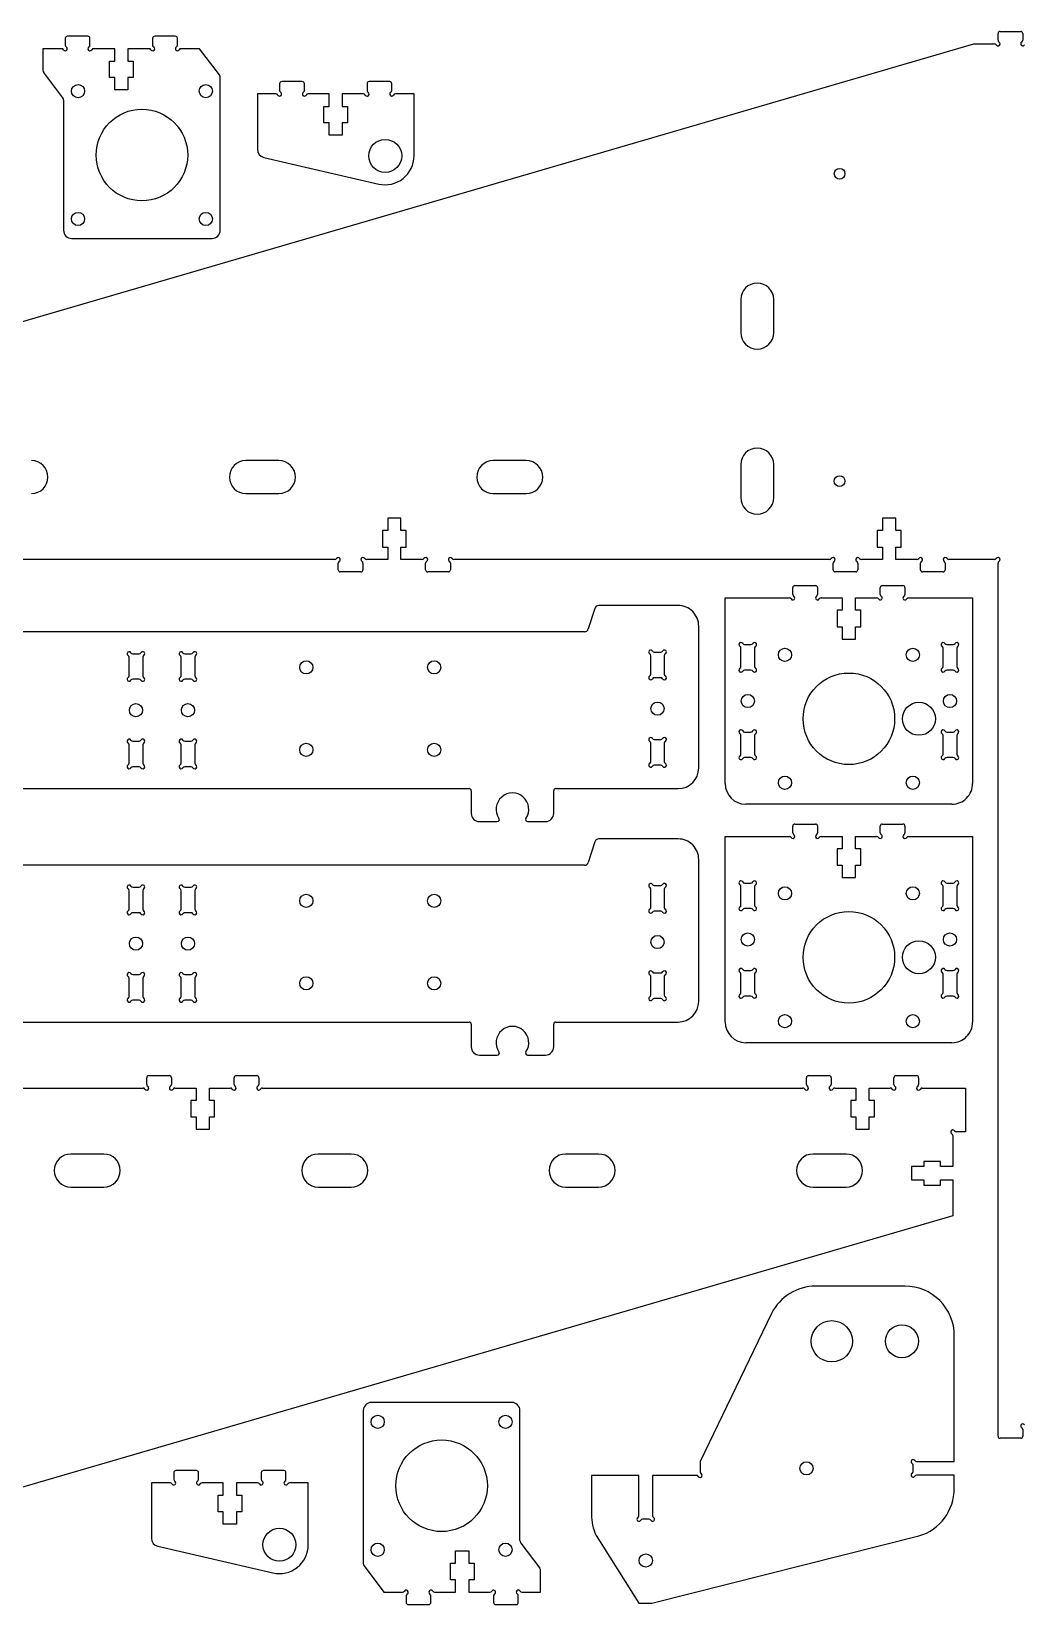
# Model space of a CAD drawing. Extents: x 0 to 1017, y 0 to 753.
# Drawn here: x 366.5 to 607.3, y 368.6 to 749.9 of the extents above; entities that cross this region are included whole.
import ezdxf

# ---------------------------------------------------------------- set-up
doc = ezdxf.new("R2010")
doc.units = 0
doc.header["$MEASUREMENT"] = 0
doc.layers.get('0').update_dxf_attribs({"linetype": 'CONTINUOUS'})
doc.layers.add('WHITE', color=7, linetype='CONTINUOUS')

msp = doc.modelspace()

# ---------------------------------------------------------------- linework, layer by layer
at = {"linetype": 'ByBlock'}
for p, q in [((412.06914, 739.33159), (407.27024, 745.70576)), ((374.06916, 733.79595), (369.47136, 739.90301)), ((485.14854, 383.49204), (489.74634, 377.38498)), ((447.14856, 377.9564), (451.94746, 371.58223))]:
    msp.add_line(p, q, dxfattribs=at)
for centre, start, end in [((370.27026, 740.50447), 180, 216.974856), ((411.27024, 738.73013), 359.9999985, 36.9748519), ((373.27026, 733.19448), 359.9999982, 36.974856), ((485.94744, 384.09351), 179.9999982, 216.974856), ((447.94746, 378.55786), 179.9999985, 216.9748519), ((488.94744, 376.78352), 0, 36.974856)]:
    msp.add_arc(centre, 1, start, end, dxfattribs=at)
at = {"layer": 'WHITE', "linetype": 'Continuous'}
for p, q in [((374.67025, 748.20582), (374.67025, 746.57179)), ((380.17024, 748.70582), (375.17025, 748.70582)), ((380.67024, 746.57179), (380.67024, 748.20582)), ((395.87025, 748.20582), (395.87025, 746.57179)), ((401.37025, 748.70582), (396.37025, 748.70582)), ((401.87025, 746.57179), (401.87025, 748.20582)), ((600.87911, 747.74258), (600.87911, 749.37661)), ((601.37911, 749.87661), (606.3791, 749.87661)), ((606.8791, 749.37661), (606.8791, 747.74259)), ((272.57915, 652.87475), (595.02866, 746.87656)), ((373.80423, 745.70576), (369.27026, 745.70577)), ((369.27026, 745.70577), (369.27026, 740.50447)), ((386.67024, 745.70577), (381.53627, 745.70577)), ((386.67024, 742.7058), (386.67024, 745.70577)), ((395.00423, 745.70576), (389.87026, 745.70577)), ((389.87026, 745.70577), (389.87026, 742.7058)), ((407.27024, 745.70576), (402.73627, 745.70577)), ((595.02866, 746.87656), (600.01308, 746.87656)), ((385.39525, 738.70577), (385.39525, 742.7058)), ((385.39525, 742.7058), (386.67024, 742.7058)), ((389.87026, 742.7058), (391.14525, 742.7058)), ((391.14525, 742.7058), (391.14525, 738.70577)), ((386.67024, 738.70577), (385.39525, 738.70577)), ((386.67024, 735.70577), (386.67024, 738.70577)), ((391.14525, 738.70577), (389.87026, 738.70577)), ((389.87026, 738.70577), (389.87026, 735.70577)), ((412.27024, 701.7058), (412.27024, 738.73013)), ((426.66479, 737.22057), (426.66479, 735.58654)), ((432.16478, 737.72057), (427.16479, 737.72057)), ((432.66478, 735.58654), (432.66478, 737.22057)), ((447.86479, 737.22057), (447.86479, 735.58654)), ((453.36479, 737.72057), (448.36479, 737.72057)), ((453.86479, 735.58654), (453.86479, 737.22057)), ((374.27026, 733.19448), (374.27026, 701.7058)), ((389.87026, 735.70577), (386.67024, 735.70577)), ((425.79877, 734.72052), (421.2648, 734.72052)), ((421.2648, 734.72052), (421.2648, 721.31007)), ((438.66478, 734.72052), (433.53081, 734.72052)), ((438.66478, 731.72055), (438.66478, 734.72052)), ((446.99877, 734.72052), (441.86479, 734.72052)), ((441.86479, 734.72052), (441.86479, 731.72055)), ((459.26478, 734.72052), (454.73081, 734.72052)), ((459.26478, 719.72052), (459.26478, 734.72052)), ((437.38979, 727.72052), (437.38979, 731.72055)), ((437.38979, 731.72055), (438.66478, 731.72055)), ((441.86479, 731.72055), (443.13979, 731.72055)), ((443.13979, 731.72055), (443.13979, 727.72052)), ((438.66478, 727.72052), (437.38979, 727.72052)), ((438.66478, 724.72052), (438.66478, 727.72052)), ((441.86479, 724.72052), (438.66478, 724.72052)), ((443.13979, 727.72052), (441.86479, 727.72052)), ((441.86479, 727.72052), (441.86479, 724.72052)), ((422.81332, 719.36169), (450.68665, 712.90284)), ((376.27026, 699.7058), (410.27024, 699.7058)), ((538.4791, 684.87659), (538.4791, 676.87659)), ((546.4791, 676.87659), (546.4791, 684.87659)), ((426.47911, 645.87659), (418.47911, 645.87659)), ((486.47911, 645.87659), (478.47911, 645.87659)), ((538.4791, 644.87659), (538.4791, 636.87659)), ((546.4791, 636.87659), (546.4791, 644.87659)), ((418.47911, 637.87659), (426.47911, 637.87659)), ((478.47911, 637.87659), (486.47911, 637.87659)), ((456.0791, 631.87659), (452.87908, 631.87659)), ((452.87908, 631.87659), (452.87908, 628.87659)), ((456.0791, 628.87659), (456.0791, 631.87659)), ((576.0791, 631.87659), (572.87909, 631.87659)), ((572.87909, 631.87659), (572.87909, 628.87659)), ((576.0791, 628.87659), (576.0791, 631.87659)), ((452.87908, 628.87659), (451.60409, 628.87659)), ((451.60409, 628.87659), (451.60409, 624.87656)), ((457.35409, 628.87659), (456.0791, 628.87659)), ((457.35409, 624.87656), (457.35409, 628.87659)), ((572.87909, 628.87659), (571.60409, 628.87659)), ((571.60409, 628.87659), (571.60409, 624.87656)), ((577.35409, 628.87659), (576.0791, 628.87659)), ((577.35409, 624.87656), (577.35409, 628.87659)), ((440.01307, 621.87659), (308.94514, 621.87659)), ((452.87908, 621.87659), (447.74512, 621.87659)), ((451.60409, 624.87656), (452.87908, 624.87656)), ((452.87908, 624.87656), (452.87908, 621.87659)), ((456.0791, 621.87659), (456.0791, 624.87656)), ((456.0791, 624.87656), (457.35409, 624.87656)), ((461.21309, 621.87659), (456.0791, 621.87659)), ((560.01308, 621.87659), (468.94514, 621.87659)), ((572.87909, 621.87659), (567.74512, 621.87659)), ((571.60409, 624.87656), (572.87909, 624.87656)), ((572.87909, 624.87656), (572.87909, 621.87659)), ((576.0791, 621.87659), (576.0791, 624.87656)), ((576.0791, 624.87656), (577.35409, 624.87656)), ((581.21309, 621.87659), (576.0791, 621.87659)), ((600.01308, 621.87659), (588.94514, 621.87659)), ((440.8791, 619.37654), (440.8791, 621.01056)), ((446.3791, 618.87654), (441.3791, 618.87654)), ((446.8791, 621.01056), (446.8791, 619.37654)), ((462.07912, 619.37654), (462.07912, 621.01056)), ((467.57912, 618.87654), (462.57912, 618.87654)), ((468.07911, 621.01056), (468.07912, 619.37654)), ((560.87911, 619.37654), (560.87911, 621.01056)), ((566.3791, 618.87654), (561.37911, 618.87654)), ((566.8791, 621.01056), (566.8791, 619.37654)), ((582.07912, 619.37654), (582.07912, 621.01056)), ((587.57912, 618.87654), (582.57912, 618.87654)), ((588.07912, 621.01056), (588.07912, 619.37654)), ((600.87911, 409.37651), (600.87911, 621.01056)), ((551.11013, 613.44069), (551.11012, 615.07472)), ((551.61012, 615.57472), (556.61012, 615.57472)), ((557.11012, 615.07472), (557.11012, 613.44069)), ((572.31013, 613.44069), (572.31012, 615.07472)), ((572.81012, 615.57472), (577.81012, 615.57472)), ((578.31012, 615.07472), (578.31012, 613.44069)), ((523.30288, 610.73764), (504.03765, 610.73764)), ((534.71013, 567.57467), (534.71013, 612.57467)), ((534.71013, 612.57467), (550.2441, 612.57466)), ((557.97615, 612.57467), (563.11012, 612.57467)), ((563.11012, 612.57467), (563.11012, 609.57469)), ((566.31013, 609.57469), (566.31013, 612.57467)), ((566.31013, 612.57467), (571.4441, 612.57466)), ((579.17615, 612.57467), (594.71011, 612.57467)), ((594.71011, 612.57467), (594.71011, 567.57467)), ((503.08333, 610.03644), (501.52243, 605.05122)), ((563.11012, 609.57469), (561.83512, 609.57469)), ((561.83512, 609.57469), (561.83512, 605.57467)), ((567.58512, 609.57469), (566.31013, 609.57469)), ((567.58512, 605.57467), (567.58512, 609.57469)), ((500.56811, 604.35003), (295.68764, 604.35003)), ((528.30288, 571.35004), (528.30288, 605.73764)), ((561.83512, 605.57467), (563.11012, 605.57467)), ((563.11012, 605.57467), (563.11012, 602.57467)), ((563.11012, 602.57467), (566.31013, 602.57467)), ((566.31013, 602.57467), (566.31013, 605.57467)), ((566.31013, 605.57467), (567.58512, 605.57467)), ((391.04394, 599.05004), (392.61181, 599.05003)), ((403.64394, 599.05004), (405.21181, 599.05003)), ((517.51894, 599.43764), (519.08681, 599.43763)), ((538.54016, 595.94069), (538.54016, 600.40864)), ((539.40618, 601.27467), (540.97405, 601.27467)), ((541.84008, 600.40864), (541.84008, 595.94069)), ((587.58016, 595.94069), (587.58016, 600.40864)), ((588.44618, 601.27467), (590.01405, 601.27467)), ((590.88008, 600.40864), (590.88008, 595.94069)), ((390.17792, 593.71606), (390.17792, 598.18401)), ((393.47784, 598.18401), (393.47784, 593.71606)), ((402.77792, 593.71606), (402.77792, 598.18401)), ((406.07784, 598.18401), (406.07784, 593.71606)), ((516.65292, 594.10366), (516.65292, 598.57161)), ((519.95284, 598.57161), (519.95284, 594.10366)), ((540.97406, 595.07466), (539.40619, 595.07467)), ((590.01405, 595.07466), (588.44619, 595.07467)), ((392.61181, 592.85003), (391.04394, 592.85003)), ((405.21181, 592.85003), (403.64394, 592.85003)), ((519.08682, 593.23763), (517.51895, 593.23764)), ((539.40618, 580.07467), (540.97405, 580.07467)), ((588.44618, 580.07467), (590.01405, 580.07467)), ((390.17792, 572.51606), (390.17792, 576.98401)), ((391.04394, 577.85004), (392.61181, 577.85003)), ((393.47784, 576.98401), (393.47784, 572.51606)), ((402.77792, 572.51606), (402.77792, 576.98401)), ((403.64394, 577.85004), (405.21181, 577.85003)), ((406.07784, 576.98401), (406.07784, 572.51606)), ((516.65292, 572.90366), (516.65292, 577.37161)), ((517.51894, 578.23764), (519.08681, 578.23764)), ((519.95284, 577.37161), (519.95284, 572.90366)), ((538.54016, 574.74069), (538.54016, 579.20864)), ((541.84008, 579.20864), (541.84008, 574.74069)), ((587.58016, 574.74069), (587.58016, 579.20864)), ((590.88008, 579.20864), (590.88008, 574.74069)), ((519.08682, 572.03763), (517.51895, 572.03764)), ((540.97406, 573.87466), (539.40619, 573.87467)), ((590.01405, 573.87466), (588.44619, 573.87467)), ((392.61181, 571.65003), (391.04394, 571.65003)), ((405.21181, 571.65003), (403.64394, 571.65003)), ((323.62538, 566.35004), (472.63038, 566.35004)), ((473.13038, 565.85004), (473.13038, 560.35202)), ((493.13038, 560.35202), (493.13038, 565.85004)), ((493.63038, 566.35004), (523.30288, 566.35004)), ((589.71012, 562.57467), (539.71012, 562.57467)), ((475.13038, 558.35202), (479.44653, 558.35202)), ((486.81422, 558.35202), (491.13038, 558.35202)), ((551.11013, 555.63331), (551.11012, 557.26733)), ((551.61012, 557.76733), (556.61012, 557.76733)), ((557.11012, 557.26733), (557.11012, 555.6333)), ((572.31013, 555.63331), (572.31012, 557.26733)), ((572.81012, 557.76733), (577.81012, 557.76733)), ((578.31012, 557.26733), (578.31012, 555.6333)), ((503.08333, 553.46238), (501.52243, 548.47717)), ((523.30288, 554.16358), (504.03765, 554.16358)), ((534.71013, 509.76728), (534.71013, 554.76728)), ((534.71013, 554.76728), (550.2441, 554.76728)), ((557.97615, 554.76728), (563.11012, 554.76728)), ((563.11012, 554.76728), (563.11012, 551.76731)), ((566.31013, 551.76731), (566.31013, 554.76728)), ((566.31013, 554.76728), (571.4441, 554.76728)), ((579.17615, 554.76728), (594.71011, 554.76728)), ((594.71011, 554.76728), (594.71011, 509.76728)), ((528.30288, 514.77598), (528.30288, 549.16358)), ((563.11012, 551.76731), (561.83512, 551.76731)), ((561.83512, 551.76731), (561.83512, 547.76728)), ((567.58512, 551.76731), (566.31013, 551.76731)), ((567.58512, 547.76728), (567.58512, 551.76731)), ((500.56811, 547.77597), (295.68764, 547.77597)), ((561.83512, 547.76728), (563.11012, 547.76728)), ((563.11012, 547.76728), (563.11012, 544.76728)), ((566.31013, 544.76728), (566.31013, 547.76728)), ((566.31013, 547.76728), (567.58512, 547.76728)), ((390.17792, 537.142), (390.17792, 541.60995)), ((391.04394, 542.47598), (392.61181, 542.47598)), ((393.47784, 541.60995), (393.47784, 537.142)), ((402.77792, 537.142), (402.77792, 541.60995)), ((403.64394, 542.47598), (405.21181, 542.47598)), ((406.07784, 541.60995), (406.07784, 537.142)), ((516.65292, 537.5296), (516.65292, 541.99755)), ((517.51894, 542.86358), (519.08681, 542.86358)), ((519.95284, 541.99755), (519.95284, 537.5296)), ((538.54016, 538.13331), (538.54016, 542.60126)), ((539.40618, 543.46728), (540.97405, 543.46728)), ((541.84008, 542.60126), (541.84008, 538.13331)), ((563.11012, 544.76728), (566.31013, 544.76728)), ((587.58016, 538.13331), (587.58016, 542.60126)), ((588.44618, 543.46728), (590.01405, 543.46728)), ((590.88008, 542.60126), (590.88008, 538.13331)), ((392.61181, 536.27597), (391.04394, 536.27598)), ((405.21181, 536.27597), (403.64394, 536.27598)), ((519.08682, 536.66358), (517.51895, 536.66358)), ((540.97406, 537.26728), (539.40619, 537.26728)), ((590.01405, 537.26728), (588.44619, 537.26728)), ((390.17792, 515.942), (390.17792, 520.40995)), ((391.04394, 521.27598), (392.61181, 521.27598)), ((393.47784, 520.40995), (393.47784, 515.942)), ((402.77792, 515.942), (402.77792, 520.40995)), ((403.64394, 521.27598), (405.21181, 521.27598)), ((406.07784, 520.40995), (406.07784, 515.942)), ((516.65292, 516.3296), (516.65292, 520.79755)), ((517.51894, 521.66358), (519.08681, 521.66358)), ((519.95284, 520.79755), (519.95284, 516.32961)), ((538.54016, 516.93331), (538.54016, 521.40126)), ((539.40618, 522.26728), (540.97405, 522.26728)), ((541.84008, 521.40126), (541.84008, 516.93331)), ((587.58016, 516.93331), (587.58016, 521.40126)), ((588.44618, 522.26728), (590.01405, 522.26728)), ((590.88008, 521.40126), (590.88008, 516.93331)), ((392.61181, 515.07597), (391.04394, 515.07598)), ((405.21181, 515.07597), (403.64394, 515.07598)), ((519.08682, 515.46358), (517.51895, 515.46358)), ((540.97406, 516.06728), (539.40619, 516.06728)), ((590.01405, 516.06728), (588.44619, 516.06728)), ((323.62538, 509.77599), (472.63038, 509.77598)), ((473.13038, 509.27598), (473.13038, 503.77796)), ((493.13038, 503.77796), (493.13038, 509.27599)), ((493.63038, 509.77599), (523.30288, 509.77598)), ((589.71012, 504.76728), (539.71012, 504.76728)), ((475.13038, 501.77796), (479.44653, 501.77796)), ((486.81422, 501.77796), (491.13038, 501.77796)), ((394.42291, 494.64978), (394.42291, 496.28381)), ((394.92291, 496.78381), (399.92291, 496.78381)), ((400.42291, 496.28381), (400.42291, 494.64978)), ((415.62293, 494.64978), (415.62293, 496.28381)), ((416.12293, 496.78381), (421.12292, 496.78381)), ((421.62292, 496.28381), (421.62292, 494.64978)), ((554.42291, 494.64978), (554.42291, 496.28381)), ((554.92291, 496.78381), (559.9229, 496.78381)), ((560.4229, 496.28381), (560.4229, 494.64978)), ((575.62293, 494.64978), (575.62292, 496.28381)), ((576.12292, 496.78381), (581.12292, 496.78381)), ((581.62292, 496.28381), (581.62292, 494.64978)), ((302.48895, 493.78376), (393.55689, 493.78376)), ((401.28894, 493.78376), (406.42293, 493.78376)), ((406.42293, 493.78376), (406.42293, 490.78379)), ((409.62294, 490.78379), (409.62294, 493.78376)), ((409.62294, 493.78376), (414.75691, 493.78376)), ((422.48895, 493.78376), (553.55689, 493.78376)), ((561.28893, 493.78376), (566.42293, 493.78376)), ((566.42293, 493.78376), (566.42293, 490.78379)), ((569.62294, 490.78379), (569.62294, 493.78376)), ((569.62294, 493.78376), (574.7569, 493.78376)), ((582.48895, 493.78376), (593.02295, 493.78376)), ((593.02295, 493.78376), (593.02295, 483.13376)), ((406.42293, 490.78379), (405.14793, 490.78379)), ((405.14793, 490.78379), (405.14793, 486.78376)), ((410.89793, 490.78379), (409.62294, 490.78379)), ((410.89793, 486.78376), (410.89793, 490.78379)), ((566.42293, 490.78379), (565.14793, 490.78379)), ((565.14793, 490.78379), (565.14793, 486.78376)), ((570.89793, 490.78379), (569.62294, 490.78379)), ((570.89793, 486.78376), (570.89793, 490.78379)), ((405.14793, 486.78376), (406.42293, 486.78376)), ((406.42293, 486.78376), (406.42293, 483.78376)), ((409.62294, 483.78376), (409.62294, 486.78376)), ((409.62294, 486.78376), (410.89793, 486.78376)), ((565.14793, 486.78376), (566.42293, 486.78376)), ((566.42293, 486.78376), (566.42293, 483.78376)), ((569.62294, 483.78376), (569.62294, 486.78376)), ((569.62294, 486.78376), (570.89793, 486.78376)), ((406.42293, 483.78376), (409.62294, 483.78376)), ((566.42293, 483.78376), (569.62294, 483.78376)), ((589.92287, 482.26774), (589.92288, 474.73376)), ((593.02295, 483.13376), (590.7889, 483.13376)), ((384.02292, 477.78376), (376.02292, 477.78376)), ((444.02292, 477.78376), (436.02292, 477.78376)), ((504.02292, 477.78376), (496.02292, 477.78376)), ((564.02292, 477.78376), (556.02292, 477.78376)), ((582.92288, 474.73376), (579.92288, 474.73376)), ((579.92288, 474.73376), (579.92288, 471.53375)), ((586.9229, 476.00876), (582.92288, 476.00876)), ((582.92288, 476.00876), (582.92288, 474.73376)), ((586.9229, 474.73376), (586.9229, 476.00876)), ((589.92288, 474.73376), (586.9229, 474.73376)), ((376.02292, 469.78376), (384.02292, 469.78376)), ((436.02292, 469.78376), (444.02292, 469.78376)), ((496.02292, 469.78376), (504.02292, 469.78376)), ((556.02292, 469.78376), (564.02292, 469.78376)), ((579.92288, 471.53375), (582.92288, 471.53375)), ((582.92288, 471.53375), (582.92288, 470.25876)), ((582.92288, 470.25876), (586.9229, 470.25876)), ((586.9229, 470.25876), (586.9229, 471.53375)), ((586.9229, 471.53375), (589.92288, 471.53375)), ((589.92288, 471.53375), (589.92288, 462.7856)), ((589.92288, 462.7856), (267.47337, 368.78379)), ((578.27398, 445.7623), (556.66618, 445.76256)), ((545.94871, 439.16059), (528.62461, 403.24991)), ((590.27347, 403.23692), (590.27383, 433.76216)), ((482.94744, 417.58219), (448.94746, 417.58219)), ((446.94746, 415.58219), (446.94746, 378.55786)), ((484.94744, 384.09351), (484.94744, 415.58219)), ((606.3791, 408.87651), (601.37911, 408.87651)), ((606.8791, 411.01053), (606.8791, 409.37651)), ((400.9957, 400.56936), (400.9957, 398.93534)), ((406.4957, 401.06936), (401.4957, 401.06936)), ((406.9957, 398.93534), (406.9957, 400.56936)), ((422.1957, 400.56936), (422.19571, 398.93534)), ((427.6957, 401.06936), (422.6957, 401.06936)), ((428.1957, 398.93534), (428.1957, 400.56936)), ((528.62461, 403.24991), (528.62398, 400.75861)), ((580.27327, 400.80334), (580.27364, 402.37121)), ((581.13988, 403.23703), (590.27347, 403.23692)), ((400.12968, 398.06931), (395.59571, 398.06931)), ((395.59571, 398.06931), (395.59571, 384.65886)), ((412.9957, 398.06931), (407.86173, 398.06931)), ((412.9957, 395.06934), (412.9957, 398.06931)), ((421.32968, 398.06931), (416.19571, 398.06931)), ((416.19571, 398.06931), (416.19571, 395.06934)), ((433.5957, 398.06931), (429.06173, 398.06931)), ((433.5957, 383.06931), (433.5957, 398.06931)), ((502.27377, 399.89562), (502.27332, 390.42741)), ((513.79841, 399.89288), (502.27377, 399.89562)), ((513.79829, 390.1108), (513.79841, 399.89288)), ((517.09833, 399.89284), (517.09821, 390.11)), ((527.75775, 399.8928), (517.09833, 399.89284)), ((590.27343, 399.937), (581.13908, 399.93711)), ((590.27339, 396.7006), (590.27343, 399.937)), ((411.7207, 391.06931), (411.7207, 395.06934)), ((411.7207, 395.06934), (412.9957, 395.06934)), ((416.19571, 395.06934), (417.4707, 395.06934)), ((417.4707, 395.06934), (417.4707, 391.06931)), ((412.9957, 391.06931), (411.7207, 391.06931)), ((412.9957, 388.06931), (412.9957, 391.06931)), ((417.4707, 391.06931), (416.19571, 391.06931)), ((416.19571, 391.06931), (416.19571, 388.06931)), ((516.23197, 389.24419), (514.66411, 389.24456)), ((416.19571, 388.06931), (412.9957, 388.06931)), ((503.40069, 385.34929), (513.798, 368.89291)), ((516.89087, 368.89292), (581.70902, 385.20307)), ((397.14423, 382.71049), (425.01756, 376.25163)), ((469.34744, 381.58222), (472.54746, 381.58222)), ((469.34744, 378.58222), (469.34744, 381.58222)), ((472.54746, 381.58222), (472.54746, 378.58222)), ((468.07245, 374.5822), (468.07245, 378.58222)), ((468.07245, 378.58222), (469.34744, 378.58222)), ((472.54746, 378.58222), (473.82245, 378.58222)), ((473.82245, 378.58222), (473.82245, 374.5822)), ((469.34744, 374.5822), (468.07245, 374.5822)), ((469.34744, 371.58222), (469.34744, 374.5822)), ((473.82245, 374.5822), (472.54746, 374.5822)), ((472.54746, 374.5822), (472.54746, 371.58222)), ((489.94744, 371.58222), (489.94744, 376.78352)), ((451.94746, 371.58223), (456.48143, 371.58222)), ((457.34745, 370.7162), (457.34745, 369.08217)), ((463.34745, 369.08217), (463.34745, 370.7162)), ((464.21347, 371.58223), (469.34744, 371.58222)), ((472.54746, 371.58222), (477.68143, 371.58222)), ((478.54746, 370.7162), (478.54746, 369.08217)), ((484.54745, 369.08217), (484.54745, 370.7162)), ((485.41347, 371.58223), (489.94744, 371.58222)), ((457.84745, 368.58217), (462.84745, 368.58217)), ((479.04746, 368.58217), (484.04745, 368.58217)), ((513.798, 368.89291), (516.89087, 368.89292))]:
    msp.add_line(p, q, dxfattribs=at)
for centre, radius in [((377.77025, 735.42207), 1.6), ((408.77025, 735.42207), 1.6), ((393.27025, 719.92207), 11.1), ((452.26645, 719.72052), 4), ((562.46326, 715.38809), 1.3), ((377.77025, 704.42207), 1.6), ((408.77025, 704.42207), 1.6), ((562.44652, 640.88809), 1.3), ((549.21012, 598.77467), 1.6), ((580.21012, 598.77467), 1.6), ((433.12788, 595.73764), 1.6), ((464.12788, 595.73764), 1.6), ((564.71012, 583.27467), 11.1), ((518.30288, 585.73764), 1.6), ((540.19012, 587.57467), 1.6), ((581.71012, 583.27467), 4), ((589.23012, 587.57467), 1.6), ((391.82788, 585.35003), 1.6), ((404.42788, 585.35003), 1.6), ((433.12788, 575.73764), 1.6), ((464.12788, 575.73764), 1.6), ((549.21012, 567.77467), 1.6), ((580.21012, 567.77467), 1.6), ((549.21012, 540.96728), 1.6), ((580.21012, 540.96728), 1.6), ((433.12788, 539.16358), 1.6), ((464.12788, 539.16358), 1.6), ((564.71012, 525.46728), 11.1), ((391.82788, 528.77598), 1.6), ((404.42788, 528.77598), 1.6), ((518.30288, 529.16358), 1.6), ((540.19012, 529.76728), 1.6), ((589.23012, 529.76728), 1.6), ((581.71012, 525.46728), 4), ((433.12788, 519.16358), 1.6), ((464.12788, 519.16358), 1.6), ((549.21012, 509.96728), 1.6), ((580.21012, 509.96728), 1.6), ((560.57344, 432.39201), 5), ((577.57344, 432.38791), 4), ((450.44745, 412.86592), 1.6), ((481.44745, 412.86592), 1.6), ((465.94745, 397.36592), 11.1), ((554.44845, 401.58758), 1.6), ((426.59737, 383.06931), 4), ((450.44745, 381.86592), 1.6), ((481.44745, 381.86592), 1.6), ((515.44853, 379.24285), 1.6)]:
    msp.add_circle(centre, radius, dxfattribs=at)
for centre, radius, start, end in [((375.17025, 748.20582), 0.5, 90, 180), ((380.17024, 748.20582), 0.5, 0, 90), ((396.37025, 748.20582), 0.5, 90, 180), ((401.37025, 748.20582), 0.5, 0, 90), ((601.37911, 749.37661), 0.5, 90, 180), ((601.37911, 747.74258), 0.5, 180, 239.999802), ((606.3791, 749.37661), 0.5, 0, 90), ((606.3791, 747.74259), 0.5, 300, 0), ((373.80423, 745.20576), 0.5, 30.000198, 90), ((374.67025, 745.70577), 0.5, 210.000198, 60), ((375.17025, 746.57179), 0.5, 180, 240), ((380.67025, 745.70577), 0.5, 120.000198, 330), ((380.17024, 746.57179), 0.5, 300.000198, 0), ((381.53627, 745.20577), 0.5, 90, 150), ((395.00423, 745.20576), 0.5, 30.000198, 90), ((395.87025, 745.70577), 0.5, 210.000198, 60), ((396.37025, 746.57179), 0.5, 180, 240), ((401.87025, 745.70577), 0.5, 120.000198, 330), ((401.37025, 746.57179), 0.5, 300.000198, 0), ((402.73627, 745.20577), 0.5, 90, 150), ((600.01308, 746.37656), 0.5, 30, 90), ((600.8791, 746.87656), 0.5, 210, 59.999802), ((606.8791, 746.87656), 0.5, 120, 329.999802), ((427.16479, 737.22057), 0.5, 90, 180), ((432.16478, 737.22057), 0.5, 0, 90), ((448.36479, 737.22057), 0.5, 90, 180), ((453.36479, 737.22057), 0.5, 0, 90), ((425.79877, 734.22052), 0.5, 30.000198, 90), ((426.66479, 734.72052), 0.5, 210.000198, 60), ((427.16479, 735.58654), 0.5, 180, 240), ((432.66479, 734.72052), 0.5, 120.000198, 330), ((432.16478, 735.58654), 0.5, 300.000198, 0), ((433.53081, 734.22052), 0.5, 90, 150), ((446.99877, 734.22052), 0.5, 30.000198, 90), ((447.86479, 734.72052), 0.5, 210.000198, 60), ((448.36479, 735.58654), 0.5, 180, 240), ((453.86479, 734.72052), 0.5, 120.000198, 330), ((453.36479, 735.58654), 0.5, 300.000198, 0), ((454.73081, 734.22052), 0.5, 90, 150), ((423.2648, 721.31007), 2, 180, 256.953575), ((452.26645, 719.72052), 6.99833, 256.953575, 0), ((376.27026, 701.7058), 2, 179.999998, 270), ((410.27024, 701.7058), 2, 270, 359.999998), ((542.4791, 684.87659), 4, 0.000001, 179.999999), ((542.4791, 676.87659), 4, 180.000005, 359.999995), ((542.4791, 644.87659), 4, 0.000001, 179.999999), ((366.47911, 641.87659), 4, 270.000005, 89.999995), ((418.47911, 641.87659), 4, 90.000001, 269.999999), ((426.47911, 641.87659), 4, 270.000005, 89.999995), ((478.47911, 641.87659), 4, 90.000001, 269.999999), ((486.47911, 641.87659), 4, 270.000005, 89.999995), ((542.4791, 636.87659), 4, 180.000005, 359.999995), ((440.01307, 622.37659), 0.5, 270, 330), ((440.8791, 621.87659), 0.5, 300.000198, 150), ((446.8791, 621.87659), 0.5, 30.000198, 240), ((447.74512, 622.37659), 0.5, 210.000198, 270), ((461.21309, 622.37659), 0.5, 270, 330), ((462.07911, 621.87659), 0.5, 300.000198, 150), ((468.07911, 621.87659), 0.5, 30.000198, 240), ((468.94514, 622.37659), 0.5, 210.000198, 270), ((560.01308, 622.37659), 0.5, 270, 330), ((560.8791, 621.87659), 0.5, 300.000198, 150), ((566.8791, 621.87659), 0.5, 30.000198, 240), ((567.74512, 622.37659), 0.5, 210.000198, 270), ((581.21309, 622.37659), 0.5, 270, 330), ((582.07912, 621.87659), 0.5, 300.000198, 150), ((588.07912, 621.87659), 0.5, 30.000198, 240), ((588.94514, 622.37659), 0.5, 210.000198, 270), ((600.01308, 622.37659), 0.5, 270, 330), ((600.8791, 621.87659), 0.5, 300.000198, 150), ((441.3791, 621.01056), 0.5, 120.000198, 180), ((441.3791, 619.37654), 0.5, 180, 270), ((446.3791, 619.37654), 0.5, 270, 0), ((446.3791, 621.01056), 0.5, 0, 60), ((462.57912, 621.01056), 0.5, 120.000198, 180), ((462.57912, 619.37654), 0.5, 180, 270), ((467.57912, 619.37654), 0.5, 270, 0), ((467.57911, 621.01056), 0.5, 0, 60), ((561.37911, 621.01056), 0.5, 120.000198, 180), ((561.37911, 619.37654), 0.5, 180, 270), ((566.3791, 619.37654), 0.5, 270, 0), ((566.3791, 621.01056), 0.5, 0, 60), ((582.57912, 621.01056), 0.5, 120.000198, 180), ((582.57912, 619.37654), 0.5, 180, 270), ((587.57912, 619.37654), 0.5, 270, 0), ((587.57912, 621.01056), 0.5, 0, 60), ((601.37911, 621.01056), 0.5, 120.000198, 180), ((551.61012, 615.07472), 0.5, 90, 180), ((556.61012, 615.07472), 0.5, 0, 90), ((572.81012, 615.07472), 0.5, 90, 180), ((577.81012, 615.07472), 0.5, 0, 90), ((504.03765, 609.73764), 1, 90, 162.614308), ((523.30288, 605.73764), 5, 0, 90.000027), ((550.2441, 612.07466), 0.5, 30.000198, 90), ((551.11013, 612.57467), 0.5, 210.000198, 60), ((551.61013, 613.44069), 0.5, 180, 240), ((557.11012, 612.57467), 0.5, 120.000198, 330), ((556.61012, 613.44069), 0.5, 300.000198, 0), ((557.97615, 612.07467), 0.5, 90, 150), ((571.4441, 612.07466), 0.5, 30.000198, 90), ((572.31013, 612.57467), 0.5, 210.000198, 60), ((572.81013, 613.44069), 0.5, 180, 240), ((578.31012, 612.57467), 0.5, 120.000198, 330), ((577.81012, 613.44069), 0.5, 300.000198, 0), ((579.17615, 612.07467), 0.5, 90, 150), ((500.56811, 605.35003), 1, 270, 342.614308), ((390.17792, 599.05003), 0.5, 30.000198, 240), ((391.04394, 599.55004), 0.5, 210.000198, 270), ((392.61181, 599.55003), 0.5, 270, 330), ((393.47784, 599.05003), 0.5, 300.000199, 150), ((402.77792, 599.05003), 0.5, 30.000198, 240), ((403.64394, 599.55004), 0.5, 210.000198, 270), ((405.21181, 599.55003), 0.5, 270, 330), ((406.07784, 599.05003), 0.5, 300.000199, 150), ((516.65292, 599.43763), 0.5, 30.000198, 240), ((516.15292, 598.57161), 0.5, 0, 60), ((517.51894, 599.93764), 0.5, 210.000198, 270), ((519.08681, 599.93763), 0.5, 270, 330), ((519.95284, 599.43763), 0.5, 300.000198, 150), ((520.45284, 598.57161), 0.5, 120.000198, 180), ((538.54016, 601.27467), 0.5, 30.000199, 240), ((538.04016, 600.40864), 0.5, 0, 60), ((539.40618, 601.77467), 0.5, 210.000198, 270), ((540.97405, 601.77467), 0.5, 270, 330), ((541.84008, 601.27467), 0.5, 300.000198, 150), ((542.34008, 600.40864), 0.5, 120.000198, 180), ((587.58016, 601.27467), 0.5, 30.000198, 240), ((587.08016, 600.40864), 0.5, 0, 60), ((588.44618, 601.77467), 0.5, 210.000198, 270), ((590.01405, 601.77467), 0.5, 270, 330), ((590.88008, 601.27467), 0.5, 300.000198, 150), ((591.38008, 600.40864), 0.5, 120.000198, 180), ((389.67792, 598.18401), 0.5, 0, 60), ((393.97784, 598.18401), 0.5, 120.000198, 180), ((402.27792, 598.18401), 0.5, 0, 60), ((406.57784, 598.18401), 0.5, 120.000198, 180), ((538.54016, 595.07467), 0.5, 120.000198, 330), ((538.04016, 595.94069), 0.5, 300.000198, 0), ((539.40619, 594.57467), 0.5, 90, 150), ((540.97406, 594.57466), 0.5, 30.000198, 90), ((541.84008, 595.07467), 0.5, 210.000199, 60), ((542.34008, 595.94069), 0.5, 180, 240), ((587.58016, 595.07467), 0.5, 120.000198, 330), ((587.08016, 595.94069), 0.5, 300.000199, 0), ((588.44619, 594.57467), 0.5, 90, 150), ((590.01405, 594.57466), 0.5, 30.000198, 90), ((590.88008, 595.07467), 0.5, 210.000198, 60), ((591.38008, 595.94069), 0.5, 180, 240), ((390.17792, 592.85003), 0.5, 120.000198, 330), ((389.67792, 593.71606), 0.5, 300.000198, 0), ((391.04394, 592.35003), 0.5, 90, 150), ((392.61181, 592.35003), 0.5, 30.000198, 90), ((393.47784, 592.85003), 0.5, 210.000198, 60), ((393.97784, 593.71606), 0.5, 180, 240), ((402.77792, 592.85003), 0.5, 120.000198, 330), ((402.27792, 593.71606), 0.5, 300.000198, 0), ((403.64394, 592.35003), 0.5, 90, 150), ((405.21181, 592.35003), 0.5, 30.000198, 90), ((406.07784, 592.85003), 0.5, 210.000198, 60), ((406.57784, 593.71606), 0.5, 180, 240), ((516.65292, 593.23764), 0.5, 120.000198, 330), ((516.15292, 594.10366), 0.5, 300.000198, 0), ((517.51895, 592.73764), 0.5, 90, 150), ((519.08682, 592.73763), 0.5, 30.000198, 90), ((519.95284, 593.23764), 0.5, 210.000198, 60), ((520.45284, 594.10366), 0.5, 180, 240), ((538.54016, 580.07467), 0.5, 30.000198, 240), ((538.04016, 579.20864), 0.5, 0, 60), ((539.40618, 580.57467), 0.5, 210.000198, 270), ((540.97405, 580.57467), 0.5, 270, 330), ((541.84008, 580.07467), 0.5, 300.000198, 150), ((542.34008, 579.20864), 0.5, 120.000198, 180), ((587.58016, 580.07467), 0.5, 30.000198, 240), ((587.08016, 579.20864), 0.5, 0, 60), ((588.44618, 580.57467), 0.5, 210.000198, 270), ((590.01405, 580.57467), 0.5, 270, 330), ((590.88008, 580.07467), 0.5, 300.000198, 150), ((591.38008, 579.20864), 0.5, 120.000198, 180), ((390.17792, 577.85003), 0.5, 30.000198, 240), ((389.67792, 576.98401), 0.5, 0, 60), ((391.04394, 578.35004), 0.5, 210.000198, 270), ((392.61181, 578.35003), 0.5, 270, 330), ((393.47784, 577.85003), 0.5, 300.000198, 150), ((393.97784, 576.98401), 0.5, 120.000198, 180), ((402.77792, 577.85003), 0.5, 30.000198, 240), ((402.27792, 576.98401), 0.5, 0, 60), ((403.64394, 578.35004), 0.5, 210.000198, 270), ((405.21181, 578.35003), 0.5, 270, 330), ((406.07784, 577.85003), 0.5, 300.000198, 150), ((406.57784, 576.98401), 0.5, 120.000198, 180), ((516.65292, 578.23764), 0.5, 30.000198, 240), ((516.15292, 577.37161), 0.5, 0, 60), ((517.51894, 578.73764), 0.5, 210.000198, 270), ((519.08681, 578.73764), 0.5, 270, 330), ((519.95284, 578.23764), 0.5, 300.000198, 150), ((520.45284, 577.37161), 0.5, 120.000198, 180), ((390.17792, 571.65003), 0.5, 120.000198, 330), ((389.67792, 572.51606), 0.5, 300.000198, 0), ((393.47784, 571.65003), 0.5, 210.000198, 60), ((393.97784, 572.51606), 0.5, 180, 240), ((402.77792, 571.65003), 0.5, 120.000198, 330), ((402.27792, 572.51606), 0.5, 300.000198, 0), ((406.07784, 571.65003), 0.5, 210.000198, 60), ((406.57784, 572.51606), 0.5, 180, 240), ((516.65292, 572.03764), 0.5, 120.000198, 330), ((516.15292, 572.90366), 0.5, 300.000199, 0), ((517.51895, 571.53764), 0.5, 90, 150), ((519.08682, 571.53763), 0.5, 30.000198, 90), ((519.95284, 572.03764), 0.5, 210.000198, 60), ((520.45284, 572.90366), 0.5, 180, 240), ((538.54016, 573.87467), 0.5, 120.000198, 330), ((538.04016, 574.74069), 0.5, 300.000198, 0), ((539.40619, 573.37467), 0.5, 90, 150), ((540.97406, 573.37466), 0.5, 30.000198, 90), ((541.84008, 573.87467), 0.5, 210.000199, 60), ((542.34008, 574.74069), 0.5, 180, 240), ((587.58016, 573.87467), 0.5, 120.000198, 330), ((587.08016, 574.74069), 0.5, 300.000198, 0), ((588.44619, 573.37467), 0.5, 90, 150), ((590.01405, 573.37466), 0.5, 30.000198, 90), ((590.88008, 573.87467), 0.5, 210.000198, 60), ((591.38008, 574.74069), 0.5, 180, 240), ((391.04394, 571.15003), 0.5, 90, 150), ((392.61181, 571.15003), 0.5, 30.000198, 90), ((403.64394, 571.15003), 0.5, 90, 150), ((405.21181, 571.15003), 0.5, 30.000198, 90), ((523.30288, 571.35004), 5, 270, 0), ((472.63038, 565.85004), 0.5, 0, 90), ((483.13038, 561.34837), 3.95, 325.8765571, 214.1234429), ((493.63038, 565.85004), 0.5, 90, 180), ((539.71012, 567.57467), 5, 180.000014, 270.000007), ((589.71012, 567.57467), 4.99999, 269.999973, 359.999986), ((475.13038, 560.35202), 2, 180, 270), ((479.44653, 558.85202), 0.5, 270, 34.1234429), ((486.81422, 558.85202), 0.5, 145.8765571, 270), ((491.13038, 560.35202), 2, 270, 0), ((551.61012, 557.26733), 0.5, 90, 180), ((556.61012, 557.26733), 0.5, 0, 90), ((572.81012, 557.26733), 0.5, 90, 180), ((577.81012, 557.26733), 0.5, 0, 90), ((504.03765, 553.16358), 1, 90, 162.614308), ((523.30288, 549.16358), 5, 0, 90.000027), ((550.2441, 554.26728), 0.5, 30.000198, 90), ((551.11013, 554.76728), 0.5, 210.000198, 60), ((551.61013, 555.63331), 0.5, 180, 240), ((557.11012, 554.76728), 0.5, 120.000198, 330), ((556.61012, 555.6333), 0.5, 300.000198, 0), ((557.97615, 554.26728), 0.5, 90, 150), ((571.4441, 554.26728), 0.5, 30.000198, 90), ((572.31013, 554.76728), 0.5, 210.000198, 60), ((572.81013, 555.63331), 0.5, 180, 240), ((578.31012, 554.76728), 0.5, 120.000198, 330), ((577.81012, 555.6333), 0.5, 300.000198, 0), ((579.17615, 554.26728), 0.5, 90, 150), ((500.56811, 548.77597), 1, 270, 342.614308), ((390.17792, 542.47598), 0.5, 30.000198, 240), ((389.67792, 541.60995), 0.5, 0, 60), ((391.04394, 542.97598), 0.5, 210.000198, 270), ((392.61181, 542.97598), 0.5, 270, 330), ((393.47784, 542.47598), 0.5, 300.000199, 150), ((393.97784, 541.60995), 0.5, 120.000198, 180), ((402.77792, 542.47598), 0.5, 30.000198, 240), ((402.27792, 541.60995), 0.5, 0, 60), ((403.64394, 542.97598), 0.5, 210.000198, 270), ((405.21181, 542.97598), 0.5, 270, 330), ((406.07784, 542.47598), 0.5, 300.000199, 150), ((406.57784, 541.60995), 0.5, 120.000198, 180), ((516.65292, 542.86358), 0.5, 30.000198, 240), ((516.15292, 541.99755), 0.5, 0, 60), ((517.51894, 543.36358), 0.5, 210.000198, 270), ((519.08681, 543.36358), 0.5, 270, 330), ((519.95284, 542.86358), 0.5, 300.000198, 150), ((520.45284, 541.99755), 0.5, 120.000198, 180), ((538.54016, 543.46728), 0.5, 30.000198, 240), ((538.04016, 542.60126), 0.5, 0, 60), ((539.40618, 543.96728), 0.5, 210.000198, 270), ((540.97405, 543.96728), 0.5, 270, 330), ((541.84008, 543.46728), 0.5, 300.000198, 150), ((542.34008, 542.60126), 0.5, 120.000198, 180), ((587.58016, 543.46728), 0.5, 30.000198, 240), ((587.08016, 542.60126), 0.5, 0, 60), ((588.44618, 543.96728), 0.5, 210.000198, 270), ((590.01405, 543.96728), 0.5, 270, 330), ((590.88008, 543.46728), 0.5, 300.000198, 150), ((591.38008, 542.60126), 0.5, 120.000198, 180), ((538.54016, 537.26728), 0.5, 120.000198, 330), ((538.04016, 538.13331), 0.5, 300.000198, 0), ((541.84008, 537.26728), 0.5, 210.000198, 60), ((542.34008, 538.13331), 0.5, 180, 240), ((587.58016, 537.26728), 0.5, 120.000198, 330), ((587.08016, 538.13331), 0.5, 300.000198, 0), ((590.88008, 537.26728), 0.5, 210.000198, 60), ((591.38008, 538.13331), 0.5, 180, 240), ((390.17792, 536.27598), 0.5, 120.000198, 330), ((389.67792, 537.142), 0.5, 300.000198, 0), ((391.04394, 535.77598), 0.5, 90, 150), ((392.61181, 535.77597), 0.5, 30.000198, 90), ((393.47784, 536.27598), 0.5, 210.000198, 60), ((393.97784, 537.142), 0.5, 180, 240), ((402.77792, 536.27598), 0.5, 120.000198, 330), ((402.27792, 537.142), 0.5, 300.000198, 0), ((403.64394, 535.77598), 0.5, 90, 150), ((405.21181, 535.77597), 0.5, 30.000198, 90), ((406.07784, 536.27598), 0.5, 210.000198, 60), ((406.57784, 537.142), 0.5, 180, 240), ((516.65292, 536.66358), 0.5, 120.000198, 330), ((516.15292, 537.5296), 0.5, 300.000198, 0), ((517.51895, 536.16358), 0.5, 90, 150), ((519.08682, 536.16358), 0.5, 30.000198, 90), ((519.95284, 536.66358), 0.5, 210.000198, 60), ((520.45284, 537.5296), 0.5, 180, 240), ((539.40619, 536.76728), 0.5, 90, 150), ((540.97406, 536.76728), 0.5, 30.000198, 90), ((588.44619, 536.76728), 0.5, 90, 150), ((590.01405, 536.76728), 0.5, 30.000198, 90), ((538.54016, 522.26728), 0.5, 30.000199, 240), ((539.40618, 522.76728), 0.5, 210.000198, 270), ((540.97405, 522.76728), 0.5, 270, 330), ((541.84008, 522.26728), 0.5, 300.000198, 150), ((587.58016, 522.26728), 0.5, 30.000198, 240), ((588.44618, 522.76728), 0.5, 210.000198, 270), ((590.01405, 522.76728), 0.5, 270, 330), ((590.88008, 522.26728), 0.5, 300.000198, 150), ((390.17792, 521.27598), 0.5, 30.000198, 240), ((389.67792, 520.40995), 0.5, 0, 60), ((391.04394, 521.77598), 0.5, 210.000198, 270), ((392.61181, 521.77598), 0.5, 270, 330), ((393.47784, 521.27598), 0.5, 300.000198, 150), ((393.97784, 520.40995), 0.5, 120.000198, 180), ((402.77792, 521.27598), 0.5, 30.000198, 240), ((402.27792, 520.40995), 0.5, 0, 60), ((403.64394, 521.77598), 0.5, 210.000198, 270), ((405.21181, 521.77598), 0.5, 270, 330), ((406.07784, 521.27598), 0.5, 300.000198, 150), ((406.57784, 520.40995), 0.5, 120.000198, 180), ((516.65292, 521.66358), 0.5, 30.000198, 240), ((516.15292, 520.79755), 0.5, 0, 60), ((517.51894, 522.16358), 0.5, 210.000198, 270), ((519.08681, 522.16358), 0.5, 270, 330), ((519.95284, 521.66358), 0.5, 300.000198, 150), ((520.45284, 520.79755), 0.5, 120.000198, 180), ((538.04016, 521.40126), 0.5, 0, 60), ((542.34008, 521.40126), 0.5, 120.000199, 180), ((587.08016, 521.40126), 0.5, 0, 60), ((591.38008, 521.40126), 0.5, 120.000199, 180), ((390.17792, 515.07598), 0.5, 120.000198, 330), ((389.67792, 515.942), 0.5, 300.000198, 0), ((391.04394, 514.57598), 0.5, 90, 150), ((392.61181, 514.57597), 0.5, 30.000198, 90), ((393.47784, 515.07598), 0.5, 210.000198, 60), ((393.97784, 515.942), 0.5, 180, 240), ((402.77792, 515.07598), 0.5, 120.000198, 330), ((402.27792, 515.942), 0.5, 300.000198, 0), ((403.64394, 514.57598), 0.5, 90, 150), ((405.21181, 514.57597), 0.5, 30.000198, 90), ((406.07784, 515.07598), 0.5, 210.000198, 60), ((406.57784, 515.942), 0.5, 180, 240), ((516.65292, 515.46358), 0.5, 120.000198, 330), ((516.15292, 516.3296), 0.5, 300.000199, 0), ((517.51895, 514.96358), 0.5, 90, 150), ((519.08682, 514.96358), 0.5, 30.000198, 90), ((519.95284, 515.46358), 0.5, 210.000198, 60), ((520.45284, 516.32961), 0.5, 180, 240), ((523.30288, 514.77598), 5, 270, 0), ((538.54016, 516.06728), 0.5, 120.000198, 330), ((538.04016, 516.93331), 0.5, 300.000198, 0), ((539.40619, 515.56728), 0.5, 90, 150), ((540.97406, 515.56728), 0.5, 30.000198, 90), ((541.84008, 516.06728), 0.5, 210.000199, 60), ((542.34008, 516.93331), 0.5, 180, 240), ((587.58016, 516.06728), 0.5, 120.000198, 330), ((587.08016, 516.93331), 0.5, 300.000198, 0), ((588.44619, 515.56728), 0.5, 90, 150), ((590.01405, 515.56728), 0.5, 30.000198, 90), ((590.88008, 516.06728), 0.5, 210.000198, 60), ((591.38008, 516.93331), 0.5, 180, 240), ((472.63038, 509.27598), 0.5, 0, 90), ((483.13038, 504.77431), 3.95, 325.8765571, 214.1234429), ((493.63038, 509.27599), 0.5, 90, 180), ((539.71012, 509.76728), 5, 180.000014, 270.000007), ((589.71012, 509.76728), 4.99999, 269.999973, 359.999986), ((475.13038, 503.77796), 2, 180, 270), ((491.13038, 503.77796), 2, 270, 0), ((479.44653, 502.27796), 0.5, 270, 34.1234429), ((486.81422, 502.27796), 0.5, 145.8765571, 270), ((394.92291, 496.28381), 0.5, 90, 180), ((399.92291, 496.28381), 0.5, 0, 90), ((416.12293, 496.28381), 0.5, 90, 180), ((421.12292, 496.28381), 0.5, 0, 90), ((554.92291, 496.28381), 0.5, 90, 180), ((559.9229, 496.28381), 0.5, 0, 90), ((576.12292, 496.28381), 0.5, 90, 180), ((581.12292, 496.28381), 0.5, 0, 90), ((393.55689, 493.28376), 0.5, 30.000198, 90), ((394.42291, 493.78376), 0.5, 210.000198, 60), ((394.92291, 494.64978), 0.5, 180, 240), ((400.42291, 493.78376), 0.5, 120.000198, 330), ((399.92291, 494.64978), 0.5, 300.000198, 0), ((401.28894, 493.28376), 0.5, 90, 150), ((414.75691, 493.28376), 0.5, 30.000198, 90), ((415.62293, 493.78376), 0.5, 210.000198, 60), ((416.12293, 494.64978), 0.5, 180, 240), ((421.62293, 493.78376), 0.5, 120.000198, 330), ((421.12292, 494.64978), 0.5, 300.000198, 0), ((422.48895, 493.28376), 0.5, 90, 150), ((553.55689, 493.28376), 0.5, 30.000198, 90), ((554.42291, 493.78376), 0.5, 210.000198, 60), ((554.92291, 494.64978), 0.5, 180, 240), ((560.42291, 493.78376), 0.5, 120.000198, 330), ((559.9229, 494.64978), 0.5, 300.000198, 0), ((561.28893, 493.28376), 0.5, 90, 150), ((574.7569, 493.28376), 0.5, 30.000198, 90), ((575.62293, 493.78376), 0.5, 210.000198, 60), ((576.12293, 494.64978), 0.5, 180, 240), ((581.62292, 493.78376), 0.5, 120.000198, 330), ((581.12292, 494.64978), 0.5, 300.000198, 0), ((582.48895, 493.28376), 0.5, 90, 150), ((589.92288, 483.13376), 0.5, 30, 239.999801), ((589.42287, 482.26774), 0.5, 0, 59.999802), ((590.7889, 483.63376), 0.5, 210, 270), ((376.02292, 473.78376), 4, 90.000005, 269.999995), ((384.02292, 473.78376), 4, 270.000001, 89.999999), ((436.02292, 473.78376), 4, 90.000005, 269.999995), ((444.02292, 473.78376), 4, 270.000001, 89.999999), ((496.02292, 473.78376), 4, 90.000005, 269.999995), ((504.02292, 473.78376), 4, 270.000001, 89.999999), ((556.02292, 473.78376), 4, 90.000005, 269.999995), ((564.02292, 473.78376), 4, 270.000001, 89.999999), ((556.66603, 433.76256), 12, 89.9993171, 153.2668131), ((578.27384, 433.7623), 11.99999, 359.9993131, 89.9993271), ((448.94746, 415.58219), 2, 90, 179.999998), ((482.94744, 415.58219), 2, 359.999998, 90), ((606.8791, 411.87656), 0.5, 30.000198, 240), ((601.37911, 409.37651), 0.5, 180, 270), ((606.3791, 409.37651), 0.5, 270, 0), ((606.3791, 411.01053), 0.5, 0, 60), ((401.4957, 400.56936), 0.5, 90, 180), ((406.4957, 400.56936), 0.5, 0, 90), ((422.6957, 400.56936), 0.5, 90, 180), ((427.6957, 400.56936), 0.5, 0, 90), ((529.12398, 400.75849), 0.5, 179.9862301, 239.9860321), ((580.27306, 399.93732), 0.5, 119.9862301, 329.9860321), ((580.27385, 403.23723), 0.5, 29.9862301, 239.9860321), ((579.77327, 400.80346), 0.5, 299.9862301, 359.9862301), ((579.77364, 402.37133), 0.5, 359.9862301, 59.9860311), ((581.14, 403.73703), 0.5, 209.9862301, 269.9862301), ((400.12968, 397.56931), 0.5, 30.000198, 90), ((400.9957, 398.06931), 0.5, 210.000198, 60), ((401.4957, 398.93534), 0.5, 180, 240), ((406.9957, 398.06931), 0.5, 120.000198, 330), ((406.4957, 398.93534), 0.5, 300.000198, 0), ((407.86173, 397.56931), 0.5, 90, 150), ((421.32968, 397.56931), 0.5, 30.000198, 90), ((422.19571, 398.06931), 0.5, 210.000198, 60), ((422.69571, 398.93534), 0.5, 180, 240), ((428.1957, 398.06931), 0.5, 120.000198, 330), ((427.6957, 398.93534), 0.5, 300.000198, 0), ((429.06173, 397.56931), 0.5, 90, 150), ((527.75763, 399.3928), 0.5, 29.9862301, 89.9862301), ((528.62377, 399.89259), 0.5, 209.9862301, 59.9860321), ((581.13896, 399.43711), 0.5, 89.9862301, 149.9860321), ((578.2734, 396.70074), 12, 286.6366831, 359.9993191), ((514.27332, 390.42727), 12, 179.9993181, 205.0345621), ((513.79808, 389.24477), 0.5, 119.9862301, 329.9860321), ((513.29829, 390.11092), 0.5, 299.9862301, 359.9862301), ((514.66399, 388.74456), 0.5, 89.9862301, 149.9860321), ((516.23185, 388.74419), 0.5, 29.9862301, 89.9862301), ((517.098, 389.24398), 0.5, 209.9862301, 59.9860321), ((517.59821, 390.10988), 0.5, 179.9862301, 239.9860321), ((397.59571, 384.65886), 2, 180, 256.953575), ((426.59737, 383.06931), 6.99833, 256.953575, 0), ((456.48143, 372.08222), 0.5, 270, 330), ((457.34745, 371.58222), 0.5, 300.000198, 150), ((457.84745, 370.7162), 0.5, 120.000198, 180), ((463.34745, 371.58222), 0.5, 30.000198, 240), ((462.84745, 370.7162), 0.5, 0, 60), ((464.21347, 372.08223), 0.5, 210.000198, 270), ((477.68143, 372.08222), 0.5, 270, 330), ((478.54745, 371.58222), 0.5, 300.000198, 150), ((479.04746, 370.7162), 0.5, 120.000198, 180), ((484.54745, 371.58222), 0.5, 30.000198, 240), ((484.04745, 370.7162), 0.5, 0, 60), ((485.41347, 372.08223), 0.5, 210.000198, 270), ((457.84745, 369.08217), 0.5, 180, 270), ((462.84745, 369.08217), 0.5, 270, 0), ((479.04746, 369.08217), 0.5, 180, 270), ((484.04745, 369.08217), 0.5, 270, 0)]:
    msp.add_arc(centre, radius, start, end, dxfattribs=at)

doc.saveas('drawing.dxf')
